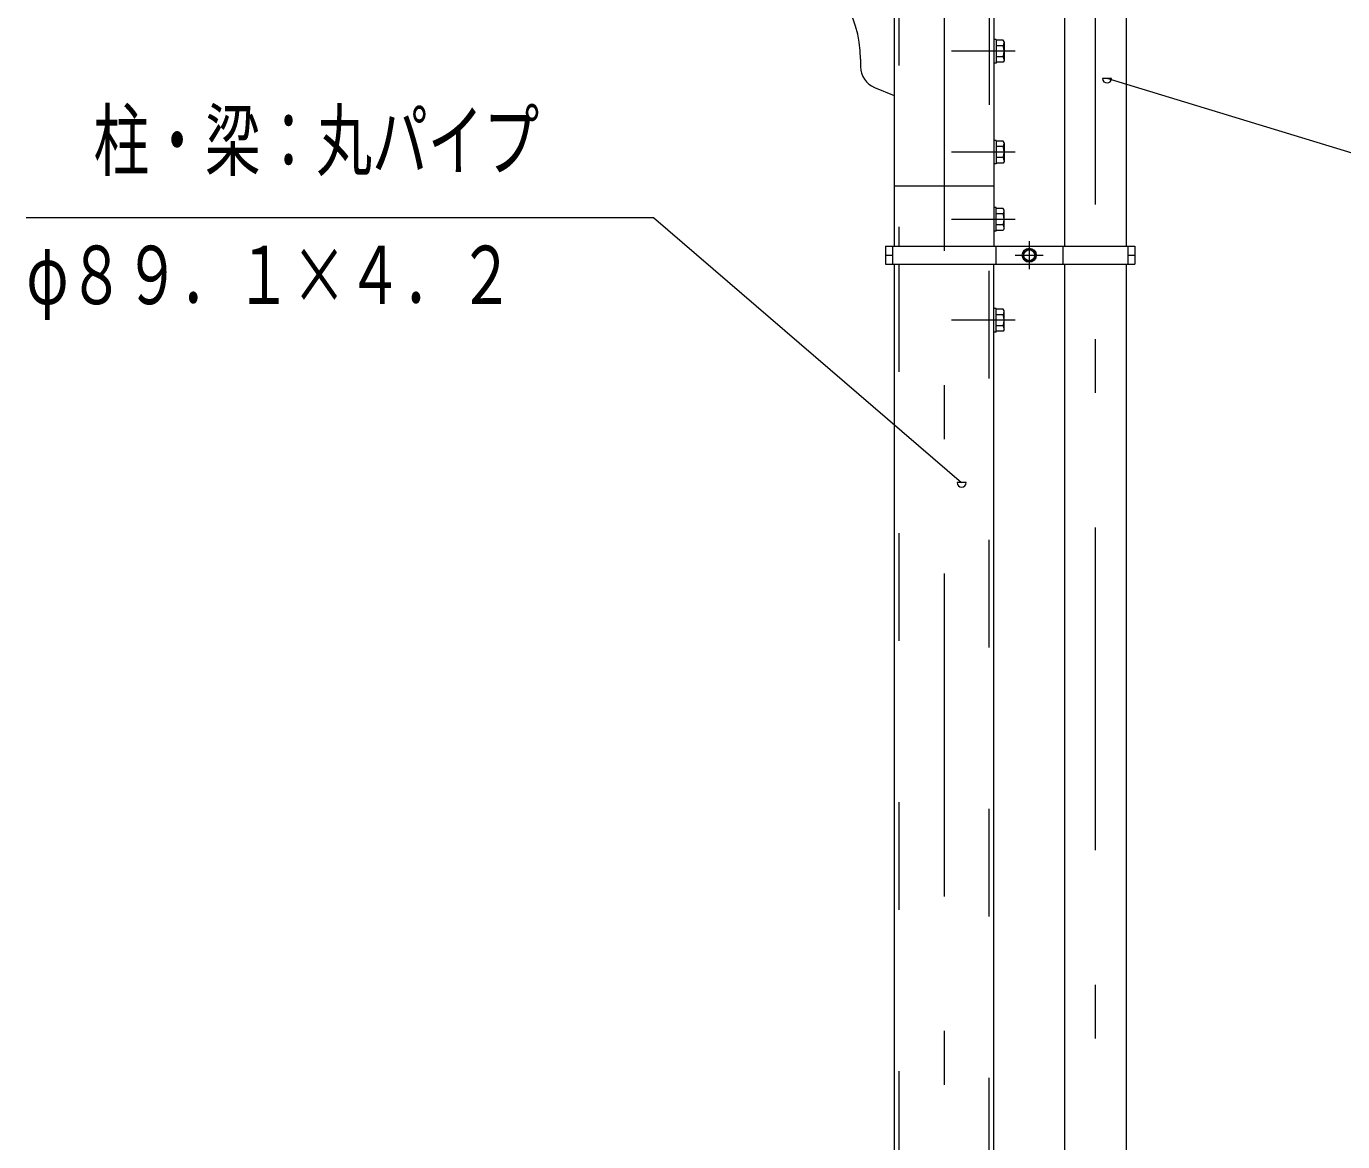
# Model space of a CAD drawing. Units: millimetres, scale not verified. Extents: x -25857 to 25867, y -10500 to 10500.
# Drawn here: x 18607 to 21545, y 4113 to 6600 of the extents above; entities that cross this region are included whole.
import ezdxf
from ezdxf.enums import TextEntityAlignment as Align

# ---------------------------------------------------------------- set-up
doc = ezdxf.new("R2010")
doc.units = ezdxf.units.MM
doc.header["$LTSCALE"] = 60
doc.linetypes.add('USER2', pattern=[10, 4, -6])
doc.linetypes.add('USER3', pattern=[24, 12, -5, 2, -5])
for name, color, linetype, lineweight in [('0-6_2-02BOLD', 7, 'Continuous', 18), ('0-7_2-12HIDDEN', 3, 'USER2', 18), ('0-8_2-22CENTER', 3, 'USER3', 18), ('0-A_2-52DIM', 3, 'Continuous', 18)]:
    doc.layers.add(name, color=color, linetype=linetype, lineweight=lineweight)
doc.styles.add('ＭＳ ゴシック', font='')
doc.styles.get('ＭＳ ゴシック').set_extended_font_data('MS Gothic')

msp = doc.modelspace()

# ---------------------------------------------------------------- linework, layer by layer
at = {"layer": '0-6_2-02BOLD'}
for p, q in [((20924, 6839.93), (20924, 6109.93)), ((21061.5, 6839.93), (21061.5, 6109.93)), ((20766.62, 6649.48), (20766.62, 6109.93)), ((20771.63, 6571.18), (20766.62, 6571.18)), ((20771.63, 6571.18), (20771.63, 6518.68)), ((20786.87, 6569.47), (20771.63, 6569.47)), ((20786.87, 6557.2), (20771.63, 6557.2)), ((20789.13, 6565.55), (20786.87, 6569.47)), ((20468.88, 6527.21), (20468.88, 6510.41)), ((20786.87, 6532.66), (20771.63, 6532.66)), ((20771.63, 6518.68), (20766.62, 6518.68)), ((20500.14, 6464.06), (20543.87, 6446.38)), ((20771.63, 6346.18), (20766.62, 6346.18)), ((20786.87, 6344.47), (20771.63, 6344.47)), ((20786.87, 6332.2), (20771.63, 6332.2)), ((20789.13, 6340.56), (20786.87, 6344.47)), ((20789.13, 6340.56), (20789.13, 6299.3)), ((20786.87, 6307.66), (20771.63, 6307.66)), ((20786.87, 6295.39), (20771.63, 6295.39)), ((20789.13, 6299.3), (20786.87, 6295.39)), ((20543.87, 6244.93), (20766.62, 6244.93)), ((20786.87, 6194.47), (20771.63, 6194.47)), ((20786.87, 6182.2), (20771.63, 6182.2)), ((20789.13, 6190.55), (20786.87, 6194.47)), ((20789.13, 6149.3), (20789.13, 6190.55)), ((20771.63, 6143.68), (20766.62, 6143.68)), ((20786.87, 6157.66), (20771.63, 6157.66)), ((20524.63, 6109.93), (20524.63, 6069.93)), ((20524.63, 6089.93), (20539.88, 6089.93)), ((20539.88, 6109.93), (20539.88, 6069.93)), ((20770.63, 6109.93), (20770.63, 6069.93)), ((20832.81, 6097.15), (20845.31, 6104.36)), ((20845.31, 6104.36), (20857.81, 6097.15)), ((20857.81, 6097.15), (20857.81, 6082.71)), ((20920, 6109.93), (20920, 6069.93)), ((21065.5, 6109.93), (21065.5, 6069.93)), ((21065.5, 6089.93), (21080.75, 6089.93)), ((20524.63, 6069.93), (21080.75, 6069.93)), ((20543.87, 6069.93), (20543.87, 1614.93)), ((20766.62, 1614.93), (20766.62, 6069.93)), ((20924, 6069.93), (20924, 1614.93)), ((21061.5, 6069.93), (21061.5, 1614.93)), ((20771.63, 5971.18), (20766.62, 5971.18)), ((20771.63, 5918.68), (20771.63, 5971.18)), ((20786.87, 5969.47), (20771.63, 5969.47)), ((20786.87, 5957.2), (20771.63, 5957.2)), ((20771.63, 5918.68), (20766.62, 5918.68)), ((20786.87, 5932.66), (20771.63, 5932.66)), ((20786.87, 5920.39), (20771.63, 5920.39)), ((20789.13, 5924.3), (20786.87, 5920.39))]:
    msp.add_line(p, q, dxfattribs=at)
for points in [[(20766.62, 6649.48), (20655.25, 6819.93), (20543.87, 6746.38), (20543.87, 6109.93)], [(20789.13, 6565.55), (20789.13, 6524.3), (20786.87, 6520.39), (20771.63, 6520.39)], [(20771.63, 6346.18), (20771.63, 6293.68), (20766.62, 6293.68)], [(20771.63, 6143.68), (20771.63, 6196.18), (20766.62, 6196.18)], [(20789.13, 6149.3), (20786.87, 6145.39), (20771.63, 6145.39)], [(20524.63, 6109.93), (21080.75, 6109.93), (21080.75, 6069.93)], [(20832.81, 6097.15), (20832.81, 6082.71), (20845.32, 6075.5), (20857.81, 6082.71)], [(20789.13, 5924.3), (20789.13, 5965.56), (20786.87, 5969.47)]]:
    msp.add_lwpolyline(points, dxfattribs=at)
for radius in [15.62, 12.25]:
    msp.add_circle((20845.31, 6089.93), radius, dxfattribs=at)
for centre, radius, start, end in [((20218.88, 6527.21), 250, 0, 67.98738), ((20779.66, 6563.33), 9.46, 319.57169, 0), ((20754.68, 6544.93), 34.45, 339.1357, 20.8643), ((20779.67, 6526.52), 9.46, 0, 40.43115), ((20518.88, 6510.41), 50, 180, 247.98738), ((20779.66, 6338.34), 9.46, 319.57169, 0), ((20754.68, 6319.93), 34.45, 339.1357, 20.8643), ((20779.67, 6301.53), 9.46, 0, 40.43115), ((20779.67, 6188.33), 9.46, 319.56883, 0), ((20754.68, 6169.93), 34.45, 339.13568, 20.86429), ((20779.66, 6151.52), 9.46, 0, 40.4283), ((20779.67, 5963.33), 9.46, 319.56883, 0), ((20754.68, 5944.93), 34.45, 339.13568, 20.86429), ((20779.66, 5926.53), 9.46, 0, 40.4283)]:
    msp.add_arc(centre, radius, start, end, dxfattribs=at)
at = {"layer": '0-7_2-12HIDDEN'}
for p, q in [((20554.37, 6753.33), (20554.37, 6109.93)), ((20756.12, 6665.66), (20756.12, 6109.93)), ((20554.37, 6069.93), (20554.37, 1614.93)), ((20756.12, 1614.93), (20756.12, 6069.93))]:
    msp.add_line(p, q, dxfattribs=at)
at = {"layer": '0-8_2-22CENTER'}
for p, q in [((20992.75, 6922.98), (20992.75, 1379.52)), ((20655.25, 6819.93), (20655.25, -930.07)), ((20814.13, 6544.93), (20671.63, 6544.93)), ((20814.13, 6319.93), (20671.63, 6319.93)), ((20814.13, 6169.93), (20671.63, 6169.93)), ((20845.31, 6121.18), (20845.31, 6058.68)), ((20814.06, 6089.93), (20876.57, 6089.93)), ((20814.13, 5944.93), (20671.63, 5944.93))]:
    msp.add_line(p, q, dxfattribs=at)
at = {"layer": '0-A_2-52DIM'}
for p, q in [((21029.13, 6484.1), (21009.13, 6484.1)), ((22755.25, 5955.51), (21019.13, 6484.1)), ((18607.11, 6174), (20007.11, 6174)), ((20007.11, 6174), (20694.53, 5582.69)), ((20704.53, 5582.69), (20684.53, 5582.69))]:
    msp.add_line(p, q, dxfattribs=at)
for centre in [(21019.13, 6484.1), (20694.53, 5582.69)]:
    msp.add_arc(centre, 10, 180, 0, dxfattribs=at)

# ---------------------------------------------------------------- texts
at = {"layer": '0-A_2-52DIM', "color": 7, "style": 'ＭＳ ゴシック', "width": 0.7}
for s, p in [('柱・梁：丸パイプ', (18757.11, 6241.77)), ('φ８９．１×４．２', (18607.11, 5941.77))]:
    msp.add_text(s, height=130.2, dxfattribs=at).set_placement(p, align=Align.BOTTOM_LEFT)

doc.saveas('drawing.dxf')
